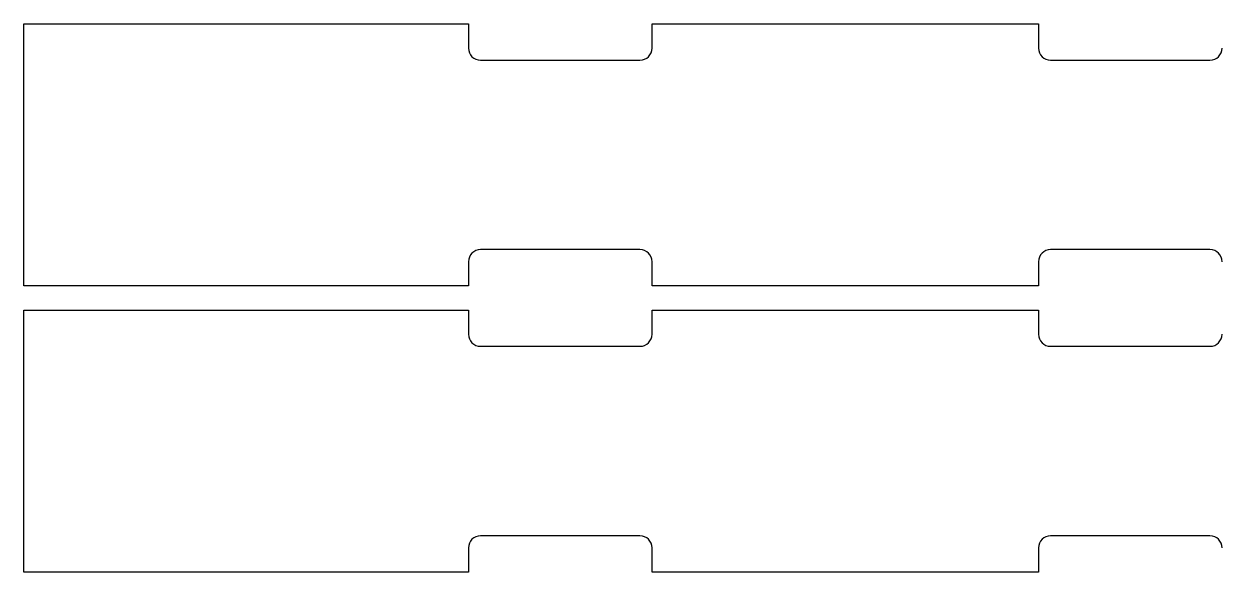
# Model space of a CAD drawing. Extents: x -420 to 2454, y -295 to 739.
# Drawn here: x 897.07 to 921.87, y -257.09 to -245.75 of the extents above; entities that cross this region are included whole.
import ezdxf

# ---------------------------------------------------------------- set-up
doc = ezdxf.new("R2010")
doc.units = 0
doc.layers.get('0').update_dxf_attribs({"linetype": 'CONTINUOUS'})

msp = doc.modelspace()

# ---------------------------------------------------------------- linework, layer by layer
for p, q in [((897.071, -251.168), (897.071, -245.748)), ((897.071, -245.748), (906.271, -245.748)), ((906.271, -245.748), (906.271, -246.248)), ((910.071, -246.248), (910.071, -245.748)), ((910.071, -245.748), (918.071, -245.748)), ((918.071, -245.748), (918.071, -246.248)), ((906.521, -246.498), (909.821, -246.498)), ((918.321, -246.498), (921.621, -246.498)), ((909.821, -250.418), (906.521, -250.418)), ((921.621, -250.418), (918.321, -250.418)), ((906.271, -250.668), (906.271, -251.168)), ((910.071, -251.168), (910.071, -250.668)), ((918.071, -250.668), (918.071, -251.168)), ((906.271, -251.168), (897.071, -251.168)), ((918.071, -251.168), (910.071, -251.168)), ((897.071, -257.088), (897.071, -251.668)), ((897.071, -251.668), (906.271, -251.668)), ((906.271, -251.668), (906.271, -252.168)), ((910.071, -252.168), (910.071, -251.668)), ((910.071, -251.668), (918.071, -251.668)), ((918.071, -251.668), (918.071, -252.168)), ((906.521, -252.418), (909.821, -252.418)), ((918.321, -252.418), (921.621, -252.418)), ((909.821, -256.338), (906.521, -256.338)), ((921.621, -256.338), (918.321, -256.338)), ((906.271, -256.588), (906.271, -257.088)), ((910.071, -257.088), (910.071, -256.588)), ((918.071, -256.588), (918.071, -257.088)), ((906.271, -257.088), (897.071, -257.088)), ((918.071, -257.088), (910.071, -257.088))]:
    msp.add_line(p, q)
for centre, start, end in [((906.521, -246.248), 180, 270), ((909.821, -246.248), 270, 0), ((918.321, -246.248), 180, 270), ((921.621, -246.248), 270, 0), ((906.521, -250.668), 90, 180), ((909.821, -250.668), 0, 90), ((918.321, -250.668), 90, 180), ((921.621, -250.668), 0, 90), ((906.521, -252.168), 180, 270), ((909.821, -252.168), 270, 0), ((918.321, -252.168), 180, 270), ((921.621, -252.168), 270, 0), ((906.521, -256.588), 90, 180), ((909.821, -256.588), 0, 90), ((918.321, -256.588), 90, 180), ((921.621, -256.588), 0, 90)]:
    msp.add_arc(centre, 0.25, start, end)

doc.saveas('drawing.dxf')
